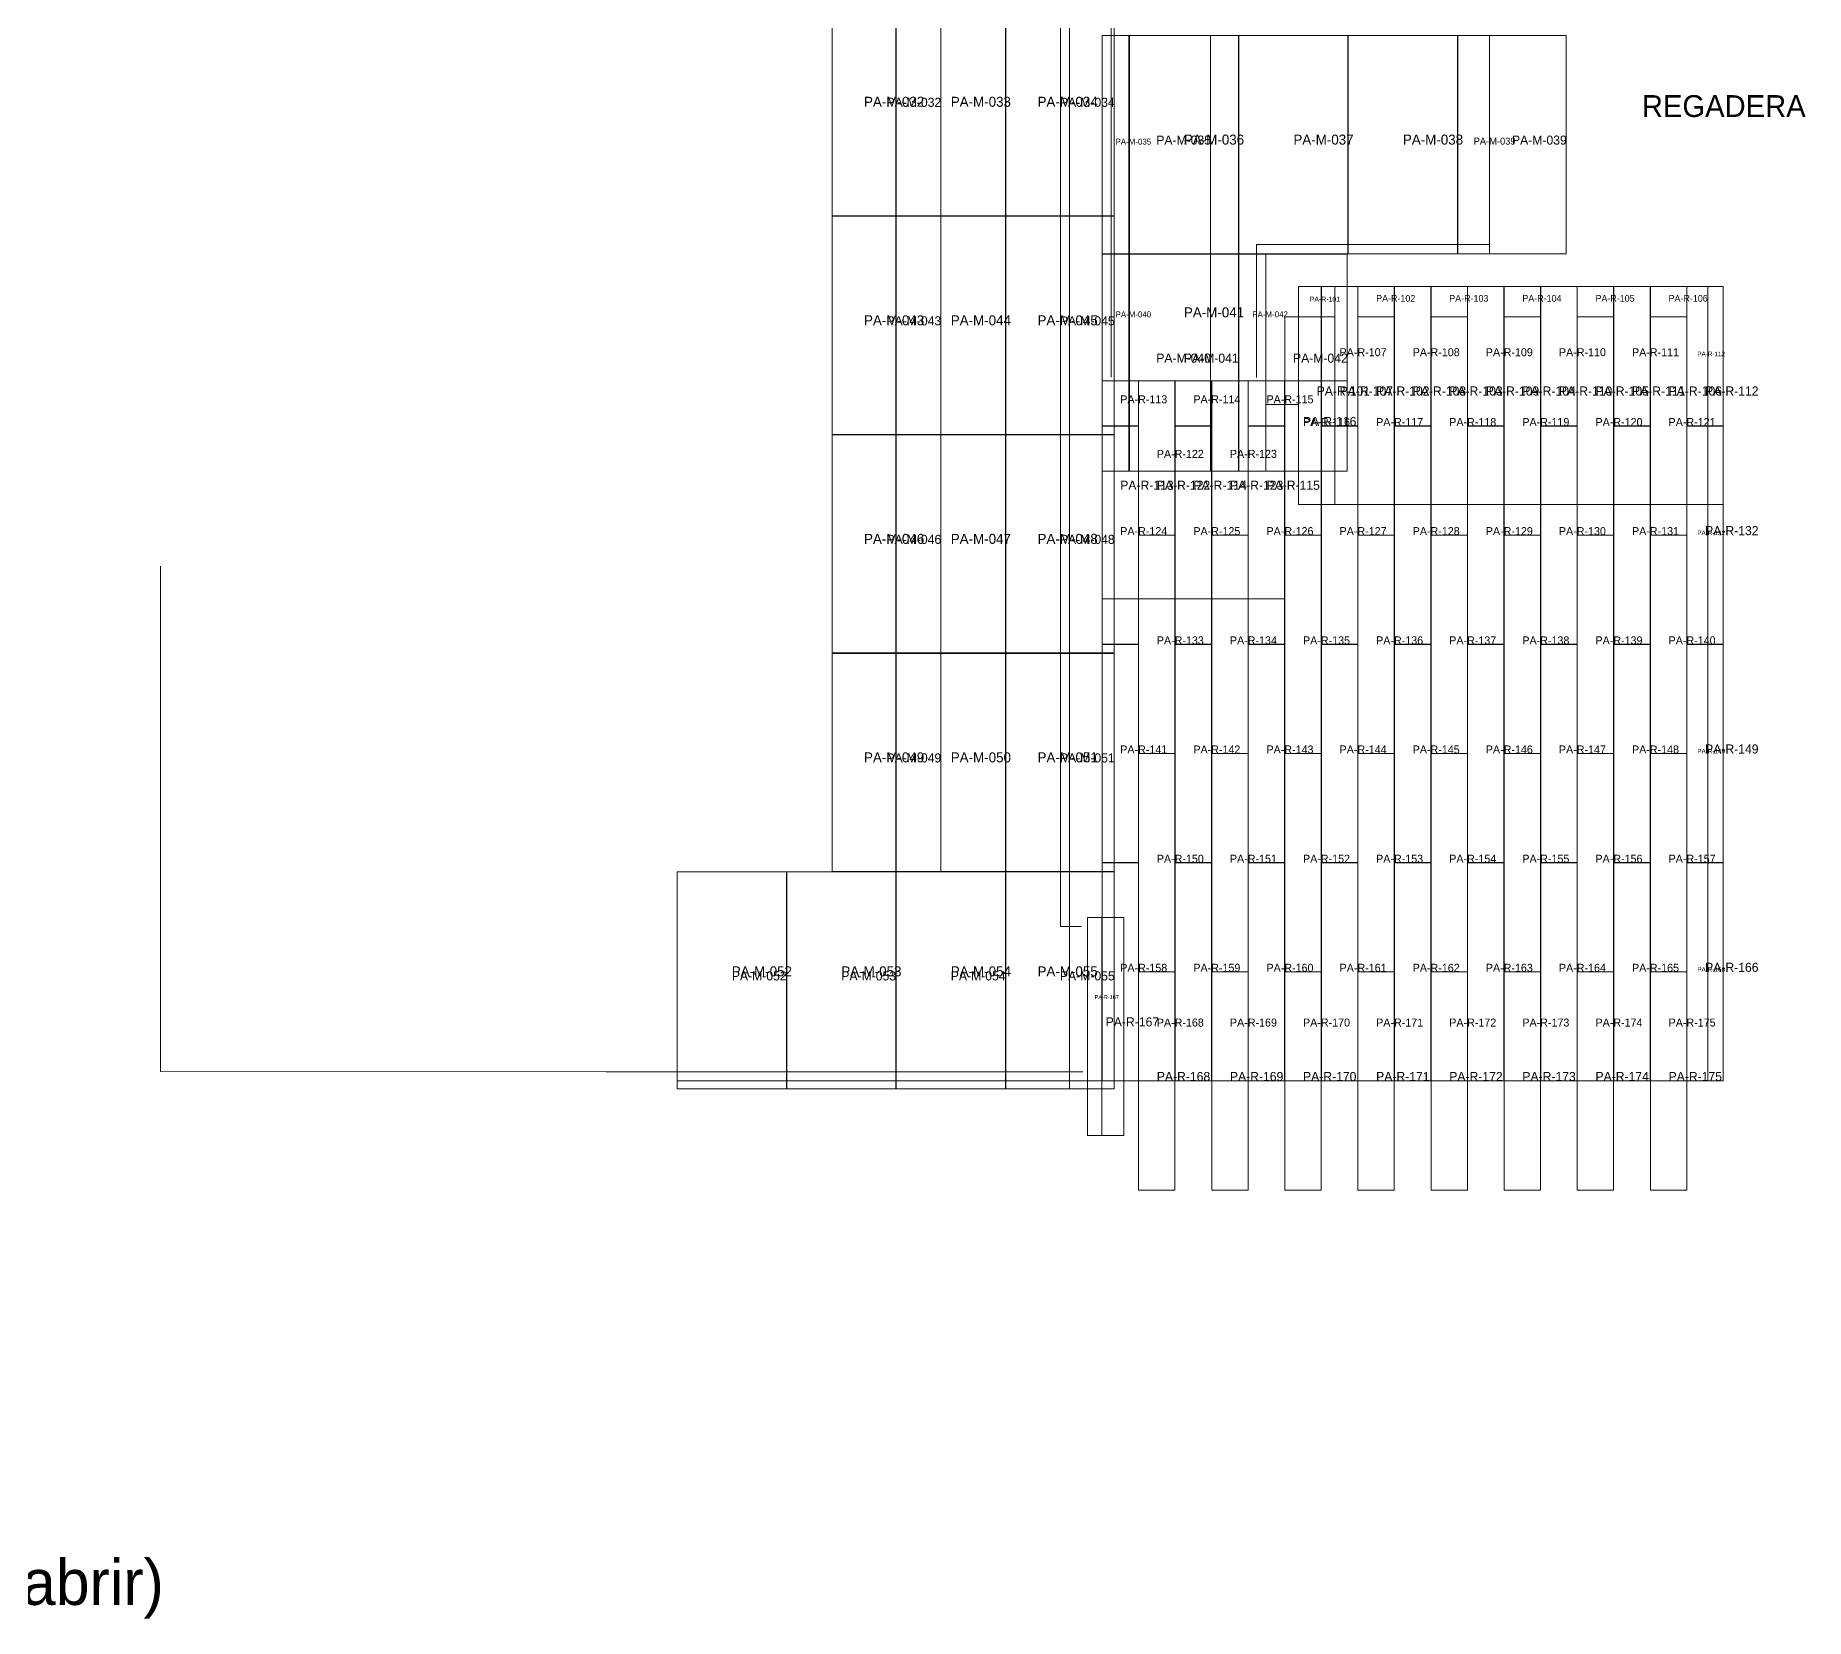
# Model space of a CAD drawing. Header units: metres. Extents: x 272.5 to 301.9, y -91.2 to -56.4.
# Drawn here: x 282.2 to 291.93, y -73.65 to -64.94 of the extents above; entities that cross this region are included whole.
import ezdxf

# ---------------------------------------------------------------- set-up
doc = ezdxf.new("R2010")
doc.units = ezdxf.units.M
for name, color, linetype, lineweight, plot in [('CORTE-TEXTO', 5, 'Continuous', 0, False), ('ETIQUETAS', 7, 'Continuous', 0, False), ('PISO-MORET', 30, 'Continuous', 0, False), ('PISO-ROYAL-WALNUT', 4, 'Continuous', 0, False), ('REGADERA-MALLA-MURO', 1, 'Continuous', 0, False), ('SOBRANTES-MAPA', 6, 'Continuous', 0, False), ('SOBRANTES-RECORTE', 2, 'Continuous', 0, False), ('SOBRANTES-TEXTO', 6, 'Continuous', 0, False), ('ZOCLO', 3, 'Continuous', 0, False)]:
    doc.layers.add(name, color=color, linetype=linetype, lineweight=lineweight, plot=plot)

msp = doc.modelspace()

# ---------------------------------------------------------------- linework, layer by layer
at = {"layer": 'PISO-MORET'}
for points in [[(286.5786, -65.9343), (286.9283, -65.9343), (286.9283, -64.7343), (286.5786, -64.7343)], [(286.9303, -65.9343), (287.5303, -65.9343), (287.5303, -64.7343), (286.9303, -64.7343)], [(287.5323, -65.9343), (287.882, -65.9343), (287.882, -64.7343), (287.5323, -64.7343)], [(288.0619, -66.1423), (288.2099, -66.1423), (288.2099, -64.9423), (288.0619, -64.9423)], [(288.2119, -66.1423), (288.8119, -66.1423), (288.8119, -64.9423), (288.2119, -64.9423)], [(288.8139, -66.1423), (289.4139, -66.1423), (289.4139, -64.9423), (288.8139, -64.9423)], [(289.4159, -66.1423), (290.0159, -66.1423), (290.0159, -64.9423), (289.4159, -64.9423)], [(290.0179, -66.1423), (290.1921, -66.1423), (290.1921, -64.9423), (290.0179, -64.9423)], [(286.5786, -67.1363), (286.9283, -67.1363), (286.9283, -65.9363), (286.5786, -65.9363)], [(286.9303, -67.1363), (287.5303, -67.1363), (287.5303, -65.9363), (286.9303, -65.9363)], [(287.5323, -67.1363), (287.882, -67.1363), (287.882, -65.9363), (287.5323, -65.9363)], [(288.0619, -66.8407), (288.2099, -66.8407), (288.2099, -66.1443), (288.0619, -66.1443)], [(288.2119, -66.8407), (288.8119, -66.8407), (288.8119, -66.1443), (288.2119, -66.1443)], [(288.8139, -66.8407), (288.9619, -66.8407), (288.9619, -66.1443), (288.8139, -66.1443)], [(286.5786, -68.3383), (286.9283, -68.3383), (286.9283, -67.1383), (286.5786, -67.1383)], [(286.9303, -68.3383), (287.5303, -68.3383), (287.5303, -67.1383), (286.9303, -67.1383)], [(287.5323, -68.3383), (287.882, -68.3383), (287.882, -67.1383), (287.5323, -67.1383)], [(286.5786, -69.5403), (286.9283, -69.5403), (286.9283, -68.3403), (286.5786, -68.3403)], [(286.9303, -69.5403), (287.5303, -69.5403), (287.5303, -68.3403), (286.9303, -68.3403)], [(287.5323, -69.5403), (287.882, -69.5403), (287.882, -68.3403), (287.5323, -68.3403)], [(285.7263, -70.6923), (286.3263, -70.6923), (286.3263, -69.5423), (285.7263, -69.5423)], [(286.3283, -70.6923), (286.9283, -70.6923), (286.9283, -69.5423), (286.3283, -69.5423)], [(286.9303, -70.6923), (287.5303, -70.6923), (287.5303, -69.5423), (286.9303, -69.5423)], [(287.5323, -70.6923), (287.882, -70.6923), (287.882, -69.5423), (287.5323, -69.5423)]]:
    msp.add_lwpolyline(points, close=True, dxfattribs=at)
at = {"layer": 'PISO-ROYAL-WALNUT'}
for points in [[(289.1419, -66.4888), (289.2669, -66.4888), (289.2669, -66.3223), (289.1419, -66.3223)], [(289.2679, -67.0893), (289.4679, -67.0893), (289.4679, -66.3223), (289.2679, -66.3223)], [(289.4689, -66.4888), (289.6689, -66.4888), (289.6689, -66.3223), (289.4689, -66.3223)], [(289.6699, -67.0893), (289.8699, -67.0893), (289.8699, -66.3223), (289.6699, -66.3223)], [(289.8709, -66.4888), (290.0709, -66.4888), (290.0709, -66.3223), (289.8709, -66.3223)], [(290.0719, -67.0893), (290.2719, -67.0893), (290.2719, -66.3223), (290.0719, -66.3223)], [(290.2729, -66.4888), (290.4729, -66.4888), (290.4729, -66.3223), (290.2729, -66.3223)], [(290.4739, -67.0893), (290.6739, -67.0893), (290.6739, -66.3223), (290.4739, -66.3223)], [(290.6749, -66.4888), (290.8749, -66.4888), (290.8749, -66.3223), (290.6749, -66.3223)], [(290.8759, -67.0893), (291.0759, -67.0893), (291.0759, -66.3223), (290.8759, -66.3223)], [(291.0769, -66.4888), (291.2769, -66.4888), (291.2769, -66.3223), (291.0769, -66.3223)], [(291.2779, -67.0893), (291.3919, -67.0893), (291.3919, -66.3223), (291.2779, -66.3223)], [(289.2669, -66.4898), (289.2669, -67.6898), (289.0669, -67.6898), (289.0669, -66.9723), (289.1419, -66.9723), (289.1419, -66.4898)], [(289.4689, -67.6898), (289.6689, -67.6898), (289.6689, -66.4898), (289.4689, -66.4898)], [(289.8709, -67.6898), (290.0709, -67.6898), (290.0709, -66.4898), (289.8709, -66.4898)], [(290.2729, -67.6898), (290.4729, -67.6898), (290.4729, -66.4898), (290.2729, -66.4898)], [(290.6749, -67.6898), (290.8749, -67.6898), (290.8749, -66.4898), (290.6749, -66.4898)], [(291.0769, -67.6898), (291.2769, -67.6898), (291.2769, -66.4898), (291.0769, -66.4898)], [(288.0619, -67.0893), (288.2619, -67.0893), (288.2619, -66.8407), (288.0619, -66.8407)], [(288.2629, -67.6898), (288.4629, -67.6898), (288.4629, -66.8407), (288.2629, -66.8407)], [(288.4639, -67.0893), (288.6639, -67.0893), (288.6639, -66.8407), (288.4639, -66.8407)], [(288.6649, -67.6898), (288.8649, -67.6898), (288.8649, -66.8407), (288.6649, -66.8407)], [(289.0659, -67.0893), (288.8659, -67.0893), (288.8659, -66.8407), (288.9619, -66.8407), (288.9619, -66.9723), (289.0659, -66.9723)], [(288.0619, -68.2903), (288.2619, -68.2903), (288.2619, -67.0903), (288.0619, -67.0903)], [(288.4639, -68.2903), (288.6639, -68.2903), (288.6639, -67.0903), (288.4639, -67.0903)], [(288.8659, -68.2903), (289.0659, -68.2903), (289.0659, -67.0903), (288.8659, -67.0903)], [(289.2679, -68.2903), (289.4679, -68.2903), (289.4679, -67.0903), (289.2679, -67.0903)], [(289.6699, -68.2903), (289.8699, -68.2903), (289.8699, -67.0903), (289.6699, -67.0903)], [(290.0719, -68.2903), (290.2719, -68.2903), (290.2719, -67.0903), (290.0719, -67.0903)], [(290.4739, -68.2903), (290.6739, -68.2903), (290.6739, -67.0903), (290.4739, -67.0903)], [(290.8759, -68.2903), (291.0759, -68.2903), (291.0759, -67.0903), (290.8759, -67.0903)], [(291.2779, -68.2903), (291.3919, -68.2903), (291.3919, -67.0903), (291.2779, -67.0903)], [(288.2629, -68.8908), (288.4629, -68.8908), (288.4629, -67.6908), (288.2629, -67.6908)], [(288.6649, -68.8908), (288.8649, -68.8908), (288.8649, -67.6908), (288.6649, -67.6908)], [(289.0669, -68.8908), (289.2669, -68.8908), (289.2669, -67.6908), (289.0669, -67.6908)], [(289.4689, -68.8908), (289.6689, -68.8908), (289.6689, -67.6908), (289.4689, -67.6908)], [(289.8709, -68.8908), (290.0709, -68.8908), (290.0709, -67.6908), (289.8709, -67.6908)], [(290.2729, -68.8908), (290.4729, -68.8908), (290.4729, -67.6908), (290.2729, -67.6908)], [(290.6749, -68.8908), (290.8749, -68.8908), (290.8749, -67.6908), (290.6749, -67.6908)], [(291.0769, -68.8908), (291.2769, -68.8908), (291.2769, -67.6908), (291.0769, -67.6908)], [(288.0619, -69.4913), (288.2619, -69.4913), (288.2619, -68.2913), (288.0619, -68.2913)], [(288.4639, -69.4913), (288.6639, -69.4913), (288.6639, -68.2913), (288.4639, -68.2913)], [(288.8659, -69.4913), (289.0659, -69.4913), (289.0659, -68.2913), (288.8659, -68.2913)], [(289.2679, -69.4913), (289.4679, -69.4913), (289.4679, -68.2913), (289.2679, -68.2913)], [(289.6699, -69.4913), (289.8699, -69.4913), (289.8699, -68.2913), (289.6699, -68.2913)], [(290.0719, -69.4913), (290.2719, -69.4913), (290.2719, -68.2913), (290.0719, -68.2913)], [(290.4739, -69.4913), (290.6739, -69.4913), (290.6739, -68.2913), (290.4739, -68.2913)], [(290.8759, -69.4913), (291.0759, -69.4913), (291.0759, -68.2913), (290.8759, -68.2913)], [(291.2779, -69.4913), (291.3919, -69.4913), (291.3919, -68.2913), (291.2779, -68.2913)], [(288.2629, -70.0918), (288.4629, -70.0918), (288.4629, -68.8918), (288.2629, -68.8918)], [(288.6649, -70.0918), (288.8649, -70.0918), (288.8649, -68.8918), (288.6649, -68.8918)], [(289.0669, -70.0918), (289.2669, -70.0918), (289.2669, -68.8918), (289.0669, -68.8918)], [(289.4689, -70.0918), (289.6689, -70.0918), (289.6689, -68.8918), (289.4689, -68.8918)], [(289.8709, -70.0918), (290.0709, -70.0918), (290.0709, -68.8918), (289.8709, -68.8918)], [(290.2729, -70.0918), (290.4729, -70.0918), (290.4729, -68.8918), (290.2729, -68.8918)], [(290.6749, -70.0918), (290.8749, -70.0918), (290.8749, -68.8918), (290.6749, -68.8918)], [(291.0769, -70.0918), (291.2769, -70.0918), (291.2769, -68.8918), (291.0769, -68.8918)], [(288.0619, -70.6923), (288.2619, -70.6923), (288.2619, -69.4923), (288.0619, -69.4923)], [(288.4639, -70.6923), (288.6639, -70.6923), (288.6639, -69.4923), (288.4639, -69.4923)], [(288.8659, -70.6923), (289.0659, -70.6923), (289.0659, -69.4923), (288.8659, -69.4923)], [(289.2679, -70.6923), (289.4679, -70.6923), (289.4679, -69.4923), (289.2679, -69.4923)], [(289.6699, -70.6923), (289.8699, -70.6923), (289.8699, -69.4923), (289.6699, -69.4923)], [(290.0719, -70.6923), (290.2719, -70.6923), (290.2719, -69.4923), (290.0719, -69.4923)], [(290.4739, -70.6923), (290.6739, -70.6923), (290.6739, -69.4923), (290.4739, -69.4923)], [(290.8759, -70.6923), (291.0759, -70.6923), (291.0759, -69.4923), (290.8759, -69.4923)], [(291.2779, -70.6923), (291.3919, -70.6923), (291.3919, -69.4923), (291.2779, -69.4923)], [(287.9819, -70.6923), (288.0609, -70.6923), (288.0609, -69.7923), (287.9819, -69.7923)], [(288.2629, -70.6923), (288.4629, -70.6923), (288.4629, -70.0928), (288.2629, -70.0928)], [(288.6649, -70.6923), (288.8649, -70.6923), (288.8649, -70.0928), (288.6649, -70.0928)], [(289.0669, -70.6923), (289.2669, -70.6923), (289.2669, -70.0928), (289.0669, -70.0928)], [(289.4689, -70.6923), (289.6689, -70.6923), (289.6689, -70.0928), (289.4689, -70.0928)], [(289.8709, -70.6923), (290.0709, -70.6923), (290.0709, -70.0928), (289.8709, -70.0928)], [(290.2729, -70.6923), (290.4729, -70.6923), (290.4729, -70.0928), (290.2729, -70.0928)], [(290.6749, -70.6923), (290.8749, -70.6923), (290.8749, -70.0928), (290.6749, -70.0928)], [(291.0769, -70.6923), (291.2769, -70.6923), (291.2769, -70.0928), (291.0769, -70.0928)]]:
    msp.add_lwpolyline(points, close=True, dxfattribs=at)
at = {"layer": 'SOBRANTES-MAPA'}
for points in [[(286.5786, -65.9343), (287.1746, -65.9343), (287.1746, -64.7343), (286.5786, -64.7343)], [(287.5323, -65.9343), (288.1283, -65.9343), (288.1283, -64.7343), (287.5323, -64.7343)], [(288.0619, -66.1423), (288.6579, -66.1423), (288.6579, -64.9423), (288.0619, -64.9423)], [(290.0179, -66.1423), (290.6139, -66.1423), (290.6139, -64.9423), (290.0179, -64.9423)], [(286.5786, -67.1363), (287.1746, -67.1363), (287.1746, -65.9363), (286.5786, -65.9363)], [(287.5323, -67.1363), (288.1283, -67.1363), (288.1283, -65.9363), (287.5323, -65.9363)], [(288.0619, -67.3383), (288.6579, -67.3383), (288.6579, -66.1443), (288.0619, -66.1443)], [(288.2119, -67.3383), (288.8119, -67.3383), (288.8119, -66.1443), (288.2119, -66.1443)], [(288.8139, -67.3383), (289.4099, -67.3383), (289.4099, -66.1443), (288.8139, -66.1443)], [(289.1419, -67.5223), (289.3419, -67.5223), (289.3419, -66.3223), (289.1419, -66.3223)], [(289.2679, -67.5223), (289.4679, -67.5223), (289.4679, -66.3223), (289.2679, -66.3223)], [(289.4689, -67.5223), (289.6689, -67.5223), (289.6689, -66.3223), (289.4689, -66.3223)], [(289.6699, -67.5223), (289.8699, -67.5223), (289.8699, -66.3223), (289.6699, -66.3223)], [(289.8709, -67.5223), (290.0709, -67.5223), (290.0709, -66.3223), (289.8709, -66.3223)], [(290.0719, -67.5223), (290.2719, -67.5223), (290.2719, -66.3223), (290.0719, -66.3223)], [(290.2729, -67.5223), (290.4729, -67.5223), (290.4729, -66.3223), (290.2729, -66.3223)], [(290.4739, -67.5223), (290.6739, -67.5223), (290.6739, -66.3223), (290.4739, -66.3223)], [(290.6749, -67.5223), (290.8749, -67.5223), (290.8749, -66.3223), (290.6749, -66.3223)], [(290.8759, -67.5223), (291.0759, -67.5223), (291.0759, -66.3223), (290.8759, -66.3223)], [(291.0769, -67.5223), (291.2769, -67.5223), (291.2769, -66.3223), (291.0769, -66.3223)], [(291.2779, -67.5223), (291.4779, -67.5223), (291.4779, -66.3223), (291.2779, -66.3223)], [(289.0669, -67.6898), (289.2669, -67.6898), (289.2669, -66.4898), (289.0669, -66.4898)], [(288.0619, -68.0407), (288.2619, -68.0407), (288.2619, -66.8407), (288.0619, -66.8407)], [(288.2629, -68.0407), (288.4629, -68.0407), (288.4629, -66.8407), (288.2629, -66.8407)], [(288.4639, -68.0407), (288.6639, -68.0407), (288.6639, -66.8407), (288.4639, -66.8407)], [(288.6649, -68.0407), (288.8649, -68.0407), (288.8649, -66.8407), (288.6649, -66.8407)], [(288.8659, -68.0407), (289.0659, -68.0407), (289.0659, -66.8407), (288.8659, -66.8407)], [(286.5786, -68.3383), (287.1746, -68.3383), (287.1746, -67.1383), (286.5786, -67.1383)], [(287.5323, -68.3383), (288.1283, -68.3383), (288.1283, -67.1383), (287.5323, -67.1383)], [(291.2779, -68.2903), (291.4779, -68.2903), (291.4779, -67.0903), (291.2779, -67.0903)], [(291.2779, -69.4913), (291.4779, -69.4913), (291.4779, -68.2913), (291.2779, -68.2913)], [(286.5786, -69.5403), (287.1746, -69.5403), (287.1746, -68.3403), (286.5786, -68.3403)], [(287.5323, -69.5403), (288.1283, -69.5403), (288.1283, -68.3403), (287.5323, -68.3403)], [(291.2779, -70.6923), (291.4779, -70.6923), (291.4779, -69.4923), (291.2779, -69.4923)], [(285.7263, -70.7363), (286.3263, -70.7363), (286.3263, -69.5423), (285.7263, -69.5423)], [(286.3283, -70.7363), (286.9283, -70.7363), (286.9283, -69.5423), (286.3283, -69.5423)], [(286.9303, -70.7363), (287.5303, -70.7363), (287.5303, -69.5423), (286.9303, -69.5423)], [(287.5323, -70.7363), (288.1283, -70.7363), (288.1283, -69.5423), (287.5323, -69.5423)], [(287.9819, -70.9923), (288.1819, -70.9923), (288.1819, -69.7923), (287.9819, -69.7923)], [(288.2629, -71.2928), (288.4629, -71.2928), (288.4629, -70.0928), (288.2629, -70.0928)], [(288.6649, -71.2928), (288.8649, -71.2928), (288.8649, -70.0928), (288.6649, -70.0928)], [(289.0669, -71.2928), (289.2669, -71.2928), (289.2669, -70.0928), (289.0669, -70.0928)], [(289.4689, -71.2928), (289.6689, -71.2928), (289.6689, -70.0928), (289.4689, -70.0928)], [(289.8709, -71.2928), (290.0709, -71.2928), (290.0709, -70.0928), (289.8709, -70.0928)], [(290.2729, -71.2928), (290.4729, -71.2928), (290.4729, -70.0928), (290.2729, -70.0928)], [(290.6749, -71.2928), (290.8749, -71.2928), (290.8749, -70.0928), (290.6749, -70.0928)], [(291.0769, -71.2928), (291.2769, -71.2928), (291.2769, -70.0928), (291.0769, -70.0928)]]:
    msp.add_lwpolyline(points, close=True, dxfattribs=at)
at = {"layer": 'SOBRANTES-RECORTE'}
for points in [[(286.9283, -65.9343), (287.1746, -65.9343), (287.1746, -64.7343), (286.9283, -64.7343)], [(287.882, -65.9343), (288.1283, -65.9343), (288.1283, -64.7343), (287.882, -64.7343)], [(288.2099, -66.1423), (288.6579, -66.1423), (288.6579, -64.9423), (288.2099, -64.9423)], [(290.1921, -66.1423), (290.6139, -66.1423), (290.6139, -64.9423), (290.1921, -64.9423)], [(286.9283, -67.1363), (287.1746, -67.1363), (287.1746, -65.9363), (286.9283, -65.9363)], [(287.882, -67.1363), (288.1283, -67.1363), (288.1283, -65.9363), (287.882, -65.9363)], [(288.2099, -66.8407), (288.6579, -66.8407), (288.6579, -66.1443), (288.2099, -66.1443)], [(288.9619, -66.8407), (289.4099, -66.8407), (289.4099, -66.1443), (288.9619, -66.1443)], [(289.2669, -66.4888), (289.3419, -66.4888), (289.3419, -66.3223), (289.2669, -66.3223)], [(291.3919, -67.0893), (291.4779, -67.0893), (291.4779, -66.3223), (291.3919, -66.3223)], [(289.1419, -67.5223), (289.2669, -67.5223), (289.2669, -66.4888), (289.1419, -66.4888)], [(289.4689, -67.5223), (289.6689, -67.5223), (289.6689, -66.4888), (289.4689, -66.4888)], [(289.8709, -67.5223), (290.0709, -67.5223), (290.0709, -66.4888), (289.8709, -66.4888)], [(290.2729, -67.5223), (290.4729, -67.5223), (290.4729, -66.4888), (290.2729, -66.4888)], [(290.6749, -67.5223), (290.8749, -67.5223), (290.8749, -66.4888), (290.6749, -66.4888)], [(291.0769, -67.5223), (291.2769, -67.5223), (291.2769, -66.4888), (291.0769, -66.4888)], [(288.0619, -67.3383), (288.2099, -67.3383), (288.2099, -66.8407), (288.0619, -66.8407)], [(288.2119, -67.3383), (288.8119, -67.3383), (288.8119, -66.8407), (288.2119, -66.8407)], [(288.8139, -67.3383), (288.9619, -67.3383), (288.9619, -66.8407), (288.8139, -66.8407)], [(286.9283, -68.3383), (287.1746, -68.3383), (287.1746, -67.1383), (286.9283, -67.1383)], [(287.882, -68.3383), (288.1283, -68.3383), (288.1283, -67.1383), (287.882, -67.1383)], [(288.0619, -68.0407), (288.2619, -68.0407), (288.2619, -67.0893), (288.0619, -67.0893)], [(288.4639, -68.0407), (288.6639, -68.0407), (288.6639, -67.0893), (288.4639, -67.0893)], [(288.8659, -68.0407), (289.0659, -68.0407), (289.0659, -67.0893), (288.8659, -67.0893)], [(289.2679, -67.5223), (289.4679, -67.5223), (289.4679, -67.0893), (289.2679, -67.0893)], [(289.6699, -67.5223), (289.8699, -67.5223), (289.8699, -67.0893), (289.6699, -67.0893)], [(290.0719, -67.5223), (290.2719, -67.5223), (290.2719, -67.0893), (290.0719, -67.0893)], [(290.4739, -67.5223), (290.6739, -67.5223), (290.6739, -67.0893), (290.4739, -67.0893)], [(290.8759, -67.5223), (291.0759, -67.5223), (291.0759, -67.0893), (290.8759, -67.0893)], [(291.2779, -67.5223), (291.3919, -67.5223), (291.3919, -67.0893), (291.2779, -67.0893)], [(291.3919, -68.2903), (291.4779, -68.2903), (291.4779, -67.0903), (291.3919, -67.0903)], [(288.2629, -68.0407), (288.4629, -68.0407), (288.4629, -67.6898), (288.2629, -67.6898)], [(288.6649, -68.0407), (288.8649, -68.0407), (288.8649, -67.6898), (288.6649, -67.6898)], [(291.3919, -69.4913), (291.4779, -69.4913), (291.4779, -68.2913), (291.3919, -68.2913)], [(286.9283, -69.5403), (287.1746, -69.5403), (287.1746, -68.3403), (286.9283, -68.3403)], [(287.882, -69.5403), (288.1283, -69.5403), (288.1283, -68.3403), (287.882, -68.3403)], [(291.3919, -70.6923), (291.4779, -70.6923), (291.4779, -69.4923), (291.3919, -69.4923)], [(287.882, -70.6923), (288.1283, -70.6923), (288.1283, -69.5423), (287.882, -69.5423)], [(288.0609, -70.6923), (288.1819, -70.6923), (288.1819, -69.7923), (288.0609, -69.7923)], [(285.7263, -70.7363), (286.3263, -70.7363), (286.3263, -70.6923), (285.7263, -70.6923)], [(286.3283, -70.7363), (286.9283, -70.7363), (286.9283, -70.6923), (286.3283, -70.6923)], [(286.9303, -70.7363), (287.5303, -70.7363), (287.5303, -70.6923), (286.9303, -70.6923)], [(287.5323, -70.7363), (287.882, -70.7363), (287.882, -70.6923), (287.5323, -70.6923)], [(287.9819, -70.9923), (288.0609, -70.9923), (288.0609, -70.6923), (287.9819, -70.6923)], [(288.2629, -71.2928), (288.4629, -71.2928), (288.4629, -70.6923), (288.2629, -70.6923)], [(288.6649, -71.2928), (288.8649, -71.2928), (288.8649, -70.6923), (288.6649, -70.6923)], [(289.0669, -71.2928), (289.2669, -71.2928), (289.2669, -70.6923), (289.0669, -70.6923)], [(289.4689, -71.2928), (289.6689, -71.2928), (289.6689, -70.6923), (289.4689, -70.6923)], [(289.8709, -71.2928), (290.0709, -71.2928), (290.0709, -70.6923), (289.8709, -70.6923)], [(290.2729, -71.2928), (290.4729, -71.2928), (290.4729, -70.6923), (290.2729, -70.6923)], [(290.6749, -71.2928), (290.8749, -71.2928), (290.8749, -70.6923), (290.6749, -70.6923)], [(291.0769, -71.2928), (291.2769, -71.2928), (291.2769, -70.6923), (291.0769, -70.6923)]]:
    msp.add_lwpolyline(points, close=True, dxfattribs=at)
at = {"layer": 'ZOCLO'}
for p, q in [((287.8326, -64.5515), (287.834, -69.8423)), ((288.1128, -66.8213), (288.112, -64.6723)), ((290.1921, -66.0923), (288.9119, -66.0923)), ((288.9119, -66.0923), (288.9119, -66.8239)), ((282.8844, -70.6397), (282.8844, -67.8602)), ((287.834, -69.8423), (287.9493, -69.8423)), ((285.3353, -70.6423), (282.8844, -70.6397)), ((285.5519, -70.6423), (285.3353, -70.6423)), ((286.8519, -70.6423), (285.5519, -70.6423)), ((287.9558, -70.6423), (286.8519, -70.6423))]:
    msp.add_line(p, q, dxfattribs=at)

# ---------------------------------------------------------------- texts
at = {"layer": 'CORTE-TEXTO'}
msp.add_text('PLAN DE CORTE - MORET  (90 baldosas a abrir)', height=0.25, dxfattribs=at).set_placement((275.4535, -73.5743))
at = {"layer": 'ETIQUETAS'}
for s, height, p in [('PA-M-032', 0.055, (286.753, -65.334)), ('PA-M-033', 0.055, (287.23, -65.334)), ('PA-M-034', 0.055, (287.707, -65.334)), ('PA-M-036', 0.055, (288.512, -65.542)), ('PA-M-037', 0.055, (289.114, -65.542)), ('PA-M-038', 0.055, (289.716, -65.542)), ('PA-M-039', 0.03832, (290.105, -65.542)), ('PA-M-035', 0.03256, (288.136, -65.542)), ('PA-R-101', 0.0275, (289.204, -66.406)), ('PA-R-102', 0.03663, (289.569, -66.406)), ('PA-R-103', 0.03663, (289.971, -66.406)), ('PA-R-104', 0.03663, (290.373, -66.406)), ('PA-R-105', 0.03663, (290.775, -66.406)), ('PA-R-106', 0.03663, (291.177, -66.406)), ('PA-M-040', 0.03256, (288.136, -66.492)), ('PA-M-041', 0.055, (288.512, -66.492)), ('PA-M-042', 0.03256, (288.888, -66.492)), ('PA-M-043', 0.055, (286.753, -66.536)), ('PA-M-044', 0.055, (287.23, -66.536)), ('PA-M-045', 0.055, (287.707, -66.536)), ('PA-R-107', 0.044, (289.368, -66.706)), ('PA-R-108', 0.044, (289.77, -66.706)), ('PA-R-109', 0.044, (290.172, -66.706)), ('PA-R-110', 0.044, (290.574, -66.706)), ('PA-R-111', 0.044, (290.976, -66.706)), ('PA-R-112', 0.02508, (291.335, -66.706)), ('PA-R-113', 0.044, (288.162, -66.965)), ('PA-R-114', 0.044, (288.564, -66.965)), ('PA-R-115', 0.044, (288.966, -66.965)), ('PA-R-116', 0.044, (289.167, -67.09)), ('PA-R-117', 0.044, (289.569, -67.09)), ('PA-R-118', 0.044, (289.971, -67.09)), ('PA-R-119', 0.044, (290.373, -67.09)), ('PA-R-120', 0.044, (290.775, -67.09)), ('PA-R-121', 0.044, (291.177, -67.09)), ('PA-R-122', 0.044, (288.363, -67.265)), ('PA-R-123', 0.044, (288.765, -67.265)), ('PA-R-124', 0.044, (288.162, -67.69)), ('PA-R-125', 0.044, (288.564, -67.69)), ('PA-R-126', 0.044, (288.966, -67.69)), ('PA-R-127', 0.044, (289.368, -67.69)), ('PA-R-128', 0.044, (289.77, -67.69)), ('PA-R-129', 0.044, (290.172, -67.69)), ('PA-R-130', 0.044, (290.574, -67.69)), ('PA-R-131', 0.044, (290.976, -67.69)), ('PA-M-046', 0.055, (286.753, -67.738)), ('PA-M-047', 0.055, (287.23, -67.738)), ('PA-M-048', 0.055, (287.707, -67.738)), ('PA-R-132', 0.02508, (291.335, -67.69)), ('PA-R-133', 0.044, (288.363, -68.291)), ('PA-R-134', 0.044, (288.765, -68.291)), ('PA-R-135', 0.044, (289.167, -68.291)), ('PA-R-136', 0.044, (289.569, -68.291)), ('PA-R-137', 0.044, (289.971, -68.291)), ('PA-R-138', 0.044, (290.373, -68.291)), ('PA-R-139', 0.044, (290.775, -68.291)), ('PA-R-140', 0.044, (291.177, -68.291)), ('PA-M-049', 0.055, (286.753, -68.94)), ('PA-M-050', 0.055, (287.23, -68.94)), ('PA-M-051', 0.055, (287.707, -68.94)), ('PA-R-141', 0.044, (288.162, -68.891)), ('PA-R-142', 0.044, (288.564, -68.891)), ('PA-R-143', 0.044, (288.966, -68.891)), ('PA-R-144', 0.044, (289.368, -68.891)), ('PA-R-145', 0.044, (289.77, -68.891)), ('PA-R-146', 0.044, (290.172, -68.891)), ('PA-R-147', 0.044, (290.574, -68.891)), ('PA-R-148', 0.044, (290.976, -68.891)), ('PA-R-149', 0.02508, (291.335, -68.891)), ('PA-R-150', 0.044, (288.363, -69.492)), ('PA-R-151', 0.044, (288.765, -69.492)), ('PA-R-152', 0.044, (289.167, -69.492)), ('PA-R-153', 0.044, (289.569, -69.492)), ('PA-R-154', 0.044, (289.971, -69.492)), ('PA-R-155', 0.044, (290.373, -69.492)), ('PA-R-156', 0.044, (290.775, -69.492)), ('PA-R-157', 0.044, (291.177, -69.492)), ('PA-M-052', 0.055, (286.026, -70.117)), ('PA-M-053', 0.055, (286.628, -70.117)), ('PA-M-054', 0.055, (287.23, -70.117)), ('PA-M-055', 0.055, (287.707, -70.117)), ('PA-R-158', 0.044, (288.162, -70.092)), ('PA-R-159', 0.044, (288.564, -70.092)), ('PA-R-160', 0.044, (288.966, -70.092)), ('PA-R-161', 0.044, (289.368, -70.092)), ('PA-R-162', 0.044, (289.77, -70.092)), ('PA-R-163', 0.044, (290.172, -70.092)), ('PA-R-164', 0.044, (290.574, -70.092)), ('PA-R-165', 0.044, (290.976, -70.092)), ('PA-R-166', 0.02508, (291.335, -70.092)), ('PA-R-167', 0.022, (288.021, -70.242)), ('PA-R-168', 0.044, (288.363, -70.393)), ('PA-R-169', 0.044, (288.765, -70.393)), ('PA-R-170', 0.044, (289.167, -70.393)), ('PA-R-171', 0.044, (289.569, -70.393)), ('PA-R-172', 0.044, (289.971, -70.393)), ('PA-R-173', 0.044, (290.373, -70.393)), ('PA-R-174', 0.044, (290.775, -70.393)), ('PA-R-175', 0.044, (291.177, -70.393))]:
    msp.add_text(s, height=height, dxfattribs=at).set_placement(p)
at = {"layer": 'REGADERA-MALLA-MURO'}
msp.add_text('REGADERA', height=0.12, dxfattribs=at).set_placement((291.03, -65.39))
at = {"layer": 'SOBRANTES-TEXTO'}
for s, p in [('PA-M-032', (286.8766, -65.3343)), ('PA-M-034', (287.8303, -65.3343)), ('PA-M-035', (288.3599, -65.5423)), ('PA-M-039', (290.3159, -65.5423)), ('PA-M-043', (286.8766, -66.5363)), ('PA-M-045', (287.8303, -66.5363)), ('PA-M-040', (288.3599, -66.7413)), ('PA-M-041', (288.5119, -66.7413)), ('PA-M-042', (289.1119, -66.7413)), ('PA-R-101', (289.2419, -66.9223)), ('PA-R-107', (289.3679, -66.9223)), ('PA-R-102', (289.5689, -66.9223)), ('PA-R-108', (289.7699, -66.9223)), ('PA-R-103', (289.9709, -66.9223)), ('PA-R-109', (290.1719, -66.9223)), ('PA-R-104', (290.3729, -66.9223)), ('PA-R-110', (290.5739, -66.9223)), ('PA-R-105', (290.7749, -66.9223)), ('PA-R-111', (290.9759, -66.9223)), ('PA-R-106', (291.1769, -66.9223)), ('PA-R-112', (291.3779, -66.9223)), ('PA-R-116', (289.1669, -67.0898)), ('PA-R-113', (288.1619, -67.4407)), ('PA-R-122', (288.3629, -67.4407)), ('PA-R-114', (288.5639, -67.4407)), ('PA-R-123', (288.7649, -67.4407)), ('PA-R-115', (288.9659, -67.4407)), ('PA-R-132', (291.3779, -67.6903)), ('PA-M-046', (286.8766, -67.7383)), ('PA-M-048', (287.8303, -67.7383)), ('PA-M-049', (286.8766, -68.9403)), ('PA-M-051', (287.8303, -68.9403)), ('PA-R-149', (291.3779, -68.8913)), ('PA-R-166', (291.3779, -70.0923)), ('PA-M-052', (286.0263, -70.1393)), ('PA-M-053', (286.6283, -70.1393)), ('PA-M-054', (287.2303, -70.1393)), ('PA-M-055', (287.8303, -70.1393)), ('PA-R-167', (288.0819, -70.3923)), ('PA-R-168', (288.3629, -70.6928)), ('PA-R-169', (288.7649, -70.6928)), ('PA-R-170', (289.1669, -70.6928)), ('PA-R-171', (289.5689, -70.6928)), ('PA-R-172', (289.9709, -70.6928)), ('PA-R-173', (290.3729, -70.6928)), ('PA-R-174', (290.7749, -70.6928)), ('PA-R-175', (291.1769, -70.6928))]:
    msp.add_text(s, height=0.05, dxfattribs=at).set_placement(p)

doc.saveas('drawing.dxf')
